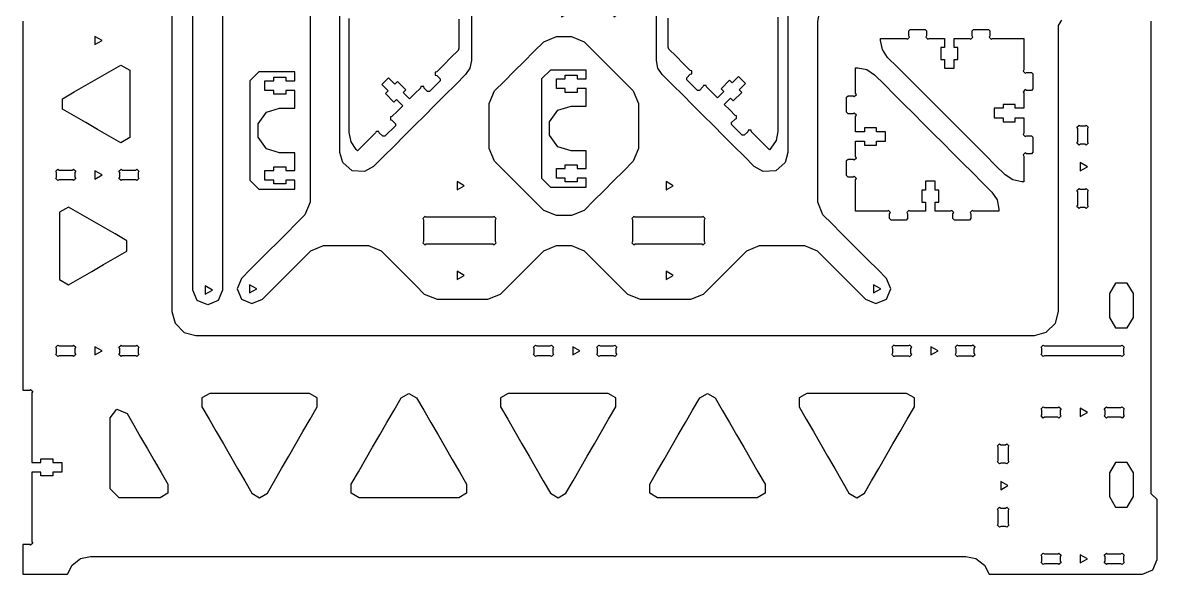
# Model space of a CAD drawing. Extents: x 22 to 872, y 44 to 444.
# Drawn here: x 491.6 to 871.6, y 44.5 to 229.1 of the extents above; entities that cross this region are included whole.
import ezdxf

# ---------------------------------------------------------------- set-up
doc = ezdxf.new("R2010")
doc.units = 0
doc.header["$MEASUREMENT"] = 0
doc.layers.get('0').update_dxf_attribs({"linetype": 'CONTINUOUS'})

# ---------------------------------------------------------------- blocks, each defined once
blk = doc.blocks.new('BLOCK_FRONT_FRAME')
at = {"color": 0}
for points in [[(491.56, 229.63), (491.56, 224.69), (491.56, 219.75), (491.56, 214.81), (491.56, 209.86), (491.56, 204.92), (491.56, 199.98), (491.56, 195.04), (491.56, 190.1), (491.56, 185.16), (491.56, 180.22), (491.56, 175.28), (491.56, 170.34), (491.56, 165.39), (491.56, 160.45), (491.56, 155.51), (491.56, 150.57), (491.56, 145.63), (491.56, 140.69), (491.56, 135.75), (491.56, 130.81), (491.56, 125.87), (491.56, 120.93), (491.56, 115.98), (491.56, 111.04), (491.56, 106.1), (493.8, 106.1), (494.23, 106.35), (494.91, 105.67), (494.66, 105.24), (494.66, 100.56), (494.66, 95.89), (494.66, 91.22), (494.66, 86.55), (494.66, 81.88), (497.66, 81.88), (497.66, 83.15), (501.66, 83.15), (501.66, 81.88), (504.66, 81.88), (504.66, 78.68), (501.66, 78.68), (501.66, 77.4), (497.66, 77.4), (497.66, 78.68), (494.66, 78.68), (494.66, 74.01), (494.66, 69.33), (494.66, 64.66), (494.66, 59.99), (494.66, 55.32), (494.91, 54.88), (494.23, 54.2), (493.8, 54.45), (491.56, 54.45), (491.56, 49.45), (491.56, 44.45), (495.31, 44.45), (499.06, 44.45), (502.81, 44.45), (506.56, 44.45), (508.11, 47.51), (510.96, 49.72), (514.31, 50.45), (519.28, 50.45), (524.25, 50.45), (529.21, 50.45), (534.18, 50.45), (539.15, 50.45), (544.12, 50.45), (549.09, 50.45), (554.06, 50.45), (559.03, 50.45), (564, 50.45), (568.96, 50.45), (573.93, 50.45), (578.9, 50.45), (583.87, 50.45), (588.84, 50.45), (593.81, 50.45), (598.78, 50.45), (603.75, 50.45), (608.71, 50.45), (613.68, 50.45), (618.65, 50.45), (623.62, 50.45), (628.59, 50.45), (633.56, 50.45), (638.53, 50.45), (643.5, 50.45), (648.46, 50.45), (653.43, 50.45), (658.4, 50.45), (663.37, 50.45), (668.34, 50.45), (673.31, 50.45), (678.28, 50.45), (683.25, 50.45), (688.21, 50.45), (693.18, 50.45), (698.15, 50.45), (703.12, 50.45), (708.09, 50.45), (713.06, 50.45), (718.03, 50.45), (723, 50.45), (727.97, 50.45), (732.93, 50.45), (737.9, 50.45), (742.87, 50.45), (747.84, 50.45), (752.81, 50.45), (757.78, 50.45), (762.75, 50.45), (767.72, 50.45), (772.68, 50.45), (777.65, 50.45), (782.62, 50.45), (787.59, 50.45), (792.56, 50.45), (797.53, 50.45), (802.5, 50.45), (807.47, 50.45), (810.82, 49.72), (813.66, 47.51), (815.21, 44.45), (819.88, 44.45), (824.55, 44.45), (829.22, 44.45), (833.88, 44.45), (838.55, 44.45), (843.22, 44.45), (847.89, 44.45), (852.56, 44.45), (857.23, 44.45), (861.89, 44.45), (866.56, 44.45), (870.1, 45.92), (871.56, 49.45), (871.56, 54.45), (871.56, 59.45), (871.56, 64.45), (871.56, 69.45), (869.56, 71.45), (869.56, 76.39), (869.56, 81.34), (869.56, 86.28), (869.56, 91.22), (869.56, 96.17), (869.56, 101.11), (869.56, 106.05), (869.56, 110.99), (869.56, 115.94), (869.56, 120.88), (869.56, 125.82), (869.56, 130.77), (869.56, 135.71), (869.56, 140.65), (869.56, 145.59), (869.56, 150.54), (869.56, 155.48), (869.56, 160.42), (869.56, 165.37), (869.56, 170.31), (869.56, 175.25), (869.56, 180.19), (869.56, 185.14), (869.56, 190.08), (869.56, 195.02), (869.56, 199.97), (869.56, 204.91), (869.56, 209.85), (869.56, 214.79), (869.56, 219.74), (869.56, 224.68), (869.56, 229.62)], [(541.56, 232.01), (541.56, 227.03), (541.56, 222.05), (541.56, 217.07), (541.56, 212.1), (541.56, 207.12), (541.56, 202.14), (541.56, 197.16), (541.56, 192.19), (541.56, 187.21), (541.56, 182.23), (541.56, 177.25), (541.56, 172.27), (541.56, 167.3), (541.56, 162.32), (541.56, 157.34), (541.56, 152.36), (541.56, 147.39), (541.56, 142.41), (541.56, 137.43), (541.56, 132.45), (542.58, 128.54), (545.65, 125.47), (549.56, 124.45), (554.49, 124.45), (559.42, 124.45), (564.35, 124.45), (569.27, 124.45), (574.2, 124.45), (579.13, 124.45), (584.06, 124.45), (588.99, 124.45), (593.91, 124.45), (598.84, 124.45), (603.77, 124.45), (608.7, 124.45), (613.63, 124.45), (618.55, 124.45), (623.48, 124.45), (628.41, 124.45), (633.34, 124.45), (638.27, 124.45), (643.19, 124.45), (648.12, 124.45), (653.05, 124.45), (657.98, 124.45), (662.91, 124.45), (667.83, 124.45), (672.76, 124.45), (677.69, 124.45), (682.62, 124.45), (687.54, 124.45), (692.47, 124.45), (697.4, 124.45), (702.33, 124.45), (707.26, 124.45), (712.18, 124.45), (717.11, 124.45), (722.04, 124.45), (726.97, 124.45), (731.9, 124.45), (736.82, 124.45), (741.75, 124.45), (746.68, 124.45), (751.61, 124.45), (756.54, 124.45), (761.46, 124.45), (766.39, 124.45), (771.32, 124.45), (776.25, 124.45), (781.18, 124.45), (786.1, 124.45), (791.03, 124.45), (795.96, 124.45), (800.89, 124.45), (805.82, 124.45), (810.74, 124.45), (815.67, 124.45), (820.6, 124.45), (825.53, 124.45), (830.46, 124.45), (834.36, 125.48), (837.42, 128.54), (838.44, 132.45), (838.44, 137.24), (838.44, 142.03), (838.44, 146.82), (838.44, 151.61), (838.44, 156.39), (838.44, 161.18), (838.44, 165.97), (838.44, 170.76), (838.44, 175.55), (838.44, 180.34), (838.44, 185.13), (838.44, 189.91), (838.44, 194.7), (838.44, 199.49), (838.44, 204.28), (838.44, 209.07), (838.44, 213.86), (838.44, 218.65), (838.44, 223.43), (838.44, 228.22), (839.6, 230.04)], [(518.16, 223.19), (515.76, 224.58), (515.76, 221.81), (518.16, 223.19)], [(518.16, 178.17), (515.76, 179.56), (515.76, 176.78), (518.16, 178.17)], [(848.16, 180.93), (845.76, 182.31), (845.76, 179.54), (848.16, 180.93)], [(518.16, 119.28), (515.76, 120.66), (515.76, 117.89), (518.16, 119.28)], [(678.16, 119.28), (675.76, 120.66), (675.76, 117.89), (678.16, 119.28)], [(798.16, 119.28), (795.76, 120.66), (795.76, 117.89), (798.16, 119.28)], [(491.56, 106.1), (491.56, 106.11)], [(848.16, 98.67), (845.76, 100.06), (845.76, 97.29), (848.16, 98.67)], [(821.52, 74.15), (819.12, 75.54), (819.12, 72.77), (821.52, 74.15)], [(848.16, 49.63), (845.76, 51.02), (845.76, 48.25), (848.16, 49.63)]]:
    blk.add_lwpolyline(points, dxfattribs=at)
for points in [[(504.88, 200.19), (504.88, 203.7), (508.79, 205.95), (512.69, 208.21), (516.6, 210.46), (520.5, 212.72), (524.41, 214.97), (527.44, 213.22), (527.44, 208.71), (527.44, 204.2), (527.44, 199.69), (527.44, 195.18), (527.44, 190.67), (524.41, 188.92), (520.5, 191.17), (516.6, 193.43), (512.69, 195.68), (508.79, 197.94)], [(848.21, 193.76), (848.21, 189.29), (848.46, 188.86), (847.78, 188.18), (847.35, 188.43), (845.78, 188.43), (845.34, 188.18), (844.66, 188.86), (844.91, 189.29), (844.91, 193.76), (844.66, 194.19), (845.34, 194.88), (845.78, 194.63), (847.35, 194.63), (847.78, 194.88), (848.46, 194.19)], [(502.61, 176.95), (502.86, 177.39), (502.86, 178.95), (502.61, 179.39), (503.29, 180.07), (503.73, 179.82), (508.2, 179.82), (508.63, 180.07), (509.31, 179.39), (509.06, 178.95), (509.06, 177.39), (509.31, 176.95), (508.63, 176.27), (508.2, 176.52), (503.73, 176.52), (503.29, 176.27)], [(529.83, 176.27), (529.4, 176.52), (524.93, 176.52), (524.49, 176.27), (523.81, 176.95), (524.06, 177.39), (524.06, 178.95), (523.81, 179.39), (524.49, 180.07), (524.93, 179.82), (529.4, 179.82), (529.83, 180.07), (530.51, 179.39), (530.26, 178.95), (530.26, 177.39), (530.51, 176.95)], [(848.21, 172.56), (848.21, 168.09), (848.46, 167.66), (847.78, 166.98), (847.35, 167.23), (845.78, 167.23), (845.34, 166.98), (844.66, 167.66), (844.91, 168.09), (844.91, 172.56), (844.66, 172.99), (845.34, 173.68), (845.78, 173.43), (847.35, 173.43), (847.78, 173.68), (848.46, 172.99)], [(526.43, 152.64), (526.43, 156.15), (522.53, 158.41), (518.62, 160.66), (514.72, 162.91), (510.81, 165.17), (506.91, 167.42), (503.87, 165.67), (503.87, 161.16), (503.87, 156.65), (503.87, 152.14), (503.87, 147.63), (503.87, 143.12), (506.91, 141.37), (510.81, 143.62), (514.72, 145.88), (518.62, 148.13), (522.53, 150.39)], [(855.56, 138.45), (855.56, 134.45), (855.56, 130.45), (857.61, 126.96), (861.52, 126.96), (863.56, 130.45), (863.56, 134.45), (863.56, 138.45), (861.52, 141.94), (857.61, 141.94)], [(508.63, 117.38), (508.2, 117.63), (503.73, 117.63), (503.29, 117.38), (502.61, 118.06), (502.86, 118.49), (502.86, 120.06), (502.61, 120.49), (503.29, 121.18), (503.73, 120.93), (508.2, 120.93), (508.63, 121.18), (509.31, 120.49), (509.06, 120.06), (509.06, 118.49), (509.31, 118.06)], [(524.06, 120.06), (523.81, 120.49), (524.49, 121.18), (524.93, 120.93), (529.4, 120.93), (529.83, 121.18), (530.51, 120.49), (530.26, 120.06), (530.26, 118.49), (530.51, 118.06), (529.83, 117.38), (529.4, 117.63), (524.93, 117.63), (524.49, 117.38), (523.81, 118.06), (524.06, 118.49)], [(668.63, 121.18), (669.31, 120.49), (669.06, 120.06), (669.06, 118.49), (669.31, 118.06), (668.63, 117.38), (668.2, 117.63), (663.73, 117.63), (663.29, 117.38), (662.61, 118.06), (662.86, 118.49), (662.86, 120.06), (662.61, 120.49), (663.29, 121.18), (663.73, 120.93), (668.2, 120.93)], [(684.49, 121.18), (684.93, 120.93), (689.4, 120.93), (689.83, 121.18), (690.51, 120.49), (690.26, 120.06), (690.26, 118.49), (690.51, 118.06), (689.83, 117.38), (689.4, 117.63), (684.93, 117.63), (684.49, 117.38), (683.81, 118.06), (684.06, 118.49), (684.06, 120.06), (683.81, 120.49)], [(782.86, 120.06), (782.86, 118.49), (782.61, 118.06), (783.29, 117.38), (783.73, 117.63), (788.2, 117.63), (788.63, 117.38), (789.31, 118.06), (789.06, 118.49), (789.06, 120.06), (789.31, 120.49), (788.63, 121.18), (788.2, 120.93), (783.73, 120.93), (783.29, 121.18), (782.61, 120.49)], [(804.06, 120.06), (804.06, 118.49), (803.81, 118.06), (804.49, 117.38), (804.93, 117.63), (809.4, 117.63), (809.83, 117.38), (810.51, 118.06), (810.26, 118.49), (810.26, 120.06), (810.51, 120.49), (809.83, 121.18), (809.4, 120.93), (804.93, 120.93), (804.49, 121.18), (803.81, 120.49)], [(860.51, 120.49), (860.26, 120.06), (860.26, 118.49), (860.51, 118.06), (859.83, 117.38), (859.4, 117.63), (855.12, 117.63), (850.84, 117.63), (846.56, 117.63), (842.28, 117.63), (838.01, 117.63), (833.73, 117.63), (833.29, 117.38), (832.61, 118.06), (832.86, 118.49), (832.86, 120.06), (832.61, 120.49), (833.29, 121.18), (833.73, 120.93), (838.01, 120.93), (842.28, 120.93), (846.56, 120.93), (850.84, 120.93), (855.12, 120.93), (859.4, 120.93), (859.83, 121.18)], [(568.3, 71.6), (570.9, 70.1), (573.5, 71.6), (575.88, 75.73), (578.27, 79.86), (580.66, 83.99), (583.04, 88.13), (585.43, 92.26), (587.81, 96.39), (590.2, 100.52), (590.2, 103.52), (587.6, 105.02), (582.83, 105.02), (578.06, 105.02), (573.29, 105.02), (568.51, 105.02), (563.74, 105.02), (558.97, 105.02), (554.2, 105.02), (551.6, 103.52), (551.6, 100.52), (553.99, 96.39), (556.37, 92.26), (558.76, 88.13), (561.14, 83.99), (563.53, 79.86), (565.92, 75.73)], [(640.2, 74.6), (640.2, 71.6), (637.6, 70.1), (632.83, 70.1), (628.06, 70.1), (623.29, 70.1), (618.51, 70.1), (613.74, 70.1), (608.97, 70.1), (604.2, 70.1), (601.6, 71.6), (601.6, 74.6), (603.99, 78.73), (606.37, 82.86), (608.76, 86.99), (611.14, 91.13), (613.53, 95.26), (615.92, 99.39), (618.3, 103.52), (620.9, 105.02), (623.5, 103.52), (625.88, 99.39), (628.27, 95.26), (630.66, 91.13), (633.04, 86.99), (635.43, 82.86), (637.81, 78.73)], [(654.2, 105.02), (651.6, 103.52), (651.6, 100.52), (653.99, 96.39), (656.37, 92.26), (658.76, 88.13), (661.14, 83.99), (663.53, 79.86), (665.92, 75.73), (668.3, 71.6), (670.9, 70.1), (673.5, 71.6), (675.88, 75.73), (678.27, 79.86), (680.66, 83.99), (683.04, 88.13), (685.43, 92.26), (687.81, 96.39), (690.2, 100.52), (690.2, 103.52), (687.6, 105.02), (682.83, 105.02), (678.06, 105.02), (673.29, 105.02), (668.51, 105.02), (663.74, 105.02), (658.97, 105.02)], [(740.2, 74.6), (740.2, 71.6), (737.6, 70.1), (732.83, 70.1), (728.06, 70.1), (723.29, 70.1), (718.51, 70.1), (713.74, 70.1), (708.97, 70.1), (704.2, 70.1), (701.6, 71.6), (701.6, 74.6), (703.99, 78.73), (706.37, 82.86), (708.76, 86.99), (711.14, 91.13), (713.53, 95.26), (715.92, 99.39), (718.3, 103.52), (720.9, 105.02), (723.5, 103.52), (725.88, 99.39), (728.27, 95.26), (730.66, 91.13), (733.04, 86.99), (735.43, 82.86), (737.81, 78.73)], [(754.2, 105.02), (751.6, 103.52), (751.6, 100.52), (753.99, 96.39), (756.37, 92.26), (758.76, 88.13), (761.14, 83.99), (763.53, 79.86), (765.92, 75.73), (768.3, 71.6), (770.9, 70.1), (773.5, 71.6), (775.88, 75.73), (778.27, 79.86), (780.66, 83.99), (783.04, 88.13), (785.43, 92.26), (787.81, 96.39), (790.2, 100.52), (790.2, 103.52), (787.6, 105.02), (782.83, 105.02), (778.06, 105.02), (773.29, 105.02), (768.51, 105.02), (763.74, 105.02), (758.97, 105.02)], [(523.9, 70.1), (520.9, 73.1), (520.9, 77.84), (520.9, 82.59), (520.9, 87.34), (520.9, 92.08), (520.9, 96.83), (523.12, 99.73), (526.5, 98.33), (528.78, 94.37), (531.07, 90.42), (533.35, 86.46), (535.63, 82.51), (537.92, 78.55), (540.2, 74.6), (540.2, 71.6), (537.6, 70.1), (533.03, 70.1), (528.47, 70.1)], [(832.86, 99.46), (832.61, 99.89), (833.29, 100.57), (833.73, 100.32), (838.2, 100.32), (838.63, 100.57), (839.31, 99.89), (839.06, 99.46), (839.06, 97.89), (839.31, 97.46), (838.63, 96.77), (838.2, 97.02), (833.73, 97.02), (833.29, 96.77), (832.61, 97.46), (832.86, 97.89)], [(859.4, 97.02), (854.93, 97.02), (854.49, 96.77), (853.81, 97.46), (854.06, 97.89), (854.06, 99.46), (853.81, 99.89), (854.49, 100.57), (854.93, 100.32), (859.4, 100.32), (859.83, 100.57), (860.51, 99.89), (860.26, 99.46), (860.26, 97.89), (860.51, 97.46), (859.83, 96.77)], [(821.57, 86.99), (821.57, 82.52), (821.82, 82.08), (821.13, 81.4), (820.7, 81.65), (819.13, 81.65), (818.7, 81.4), (818.02, 82.08), (818.27, 82.52), (818.27, 86.99), (818.02, 87.42), (818.7, 88.1), (819.13, 87.85), (820.7, 87.85), (821.13, 88.1), (821.82, 87.42)], [(855.56, 78.45), (855.56, 74.45), (855.56, 70.45), (857.61, 66.96), (861.52, 66.96), (863.56, 70.45), (863.56, 74.45), (863.56, 78.45), (861.52, 81.94), (857.61, 81.94)], [(821.13, 60.2), (820.7, 60.45), (819.13, 60.45), (818.7, 60.2), (818.02, 60.88), (818.27, 61.32), (818.27, 65.79), (818.02, 66.22), (818.7, 66.9), (819.13, 66.65), (820.7, 66.65), (821.13, 66.9), (821.82, 66.22), (821.57, 65.79), (821.57, 61.32), (821.82, 60.88)], [(838.2, 51.28), (838.63, 51.53), (839.31, 50.85), (839.06, 50.42), (839.06, 48.85), (839.31, 48.42), (838.63, 47.73), (838.2, 47.98), (833.73, 47.98), (833.29, 47.73), (832.61, 48.42), (832.86, 48.85), (832.86, 50.42), (832.61, 50.85), (833.29, 51.53), (833.73, 51.28)], [(859.4, 51.28), (859.83, 51.53), (860.51, 50.85), (860.26, 50.42), (860.26, 48.85), (860.51, 48.42), (859.83, 47.73), (859.4, 47.98), (854.93, 47.98), (854.49, 47.73), (853.81, 48.42), (854.06, 48.85), (854.06, 50.42), (853.81, 50.85), (854.49, 51.53), (854.93, 51.28)]]:
    blk.add_lwpolyline(points, close=True, dxfattribs=at)
blk = doc.blocks.new('BLOCK_PRINT_BED')
at = {"color": 0}
for points in [[(694.07, 138.3), (698.32, 136.55), (702.57, 136.55), (706.83, 136.55), (711.09, 136.55), (715.35, 136.55), (719.59, 138.3), (722.49, 141.2), (725.38, 144.1), (728.28, 146.99), (731.18, 149.89), (734.07, 152.79), (738.32, 154.55), (742.07, 154.55), (745.83, 154.55), (749.59, 154.55), (753.35, 154.55), (757.59, 152.79), (760.84, 149.54), (764.09, 146.29), (767.33, 143.04), (770.58, 139.79), (773.83, 136.55), (777.33, 135.1), (780.83, 136.55), (782.28, 140.05), (780.83, 143.55), (777.8, 146.58), (774.76, 149.61), (771.73, 152.65), (768.69, 155.68), (765.66, 158.72), (762.62, 161.75), (759.59, 164.79), (757.83, 169.03), (757.83, 173.69), (757.83, 178.35), (757.83, 183.01), (757.83, 187.67), (757.83, 192.33), (757.83, 196.98), (757.83, 201.64), (757.83, 206.3), (757.83, 210.96), (757.83, 215.62), (757.83, 220.28), (757.83, 224.94), (757.83, 229.6), (758.53, 233.28), (760.76, 236.67), (764.15, 238.89), (767.83, 239.6), (772.71, 239.6), (777.58, 239.6), (782.46, 239.6), (787.33, 239.6), (790.83, 241.05), (792.28, 244.55), (790.83, 248.05), (787.33, 249.5), (782.46, 249.5), (777.58, 249.5), (772.71, 249.5), (767.83, 249.5), (764.15, 250.2), (760.76, 252.42), (758.53, 255.81), (757.83, 259.5), (757.83, 264.15), (757.83, 268.81), (757.83, 273.47), (757.83, 278.13), (757.83, 282.79), (757.83, 287.45), (757.83, 292.11), (757.83, 296.77), (757.83, 301.42), (757.83, 306.08), (757.83, 310.74), (757.83, 315.4), (757.83, 320.06), (759.59, 324.3), (762.62, 327.34), (765.66, 330.37), (768.69, 333.41), (771.73, 336.44), (774.76, 339.48), (777.8, 342.51), (780.83, 345.55), (782.28, 349.05), (780.83, 352.55), (777.33, 354), (773.83, 352.55), (770.58, 349.3), (767.33, 346.05), (764.09, 342.8), (760.84, 339.55), (757.59, 336.3), (753.35, 334.55), (749.59, 334.55), (745.83, 334.55), (742.07, 334.55), (738.32, 334.55), (734.07, 336.3), (731.18, 339.2), (728.28, 342.1), (725.38, 344.99), (722.49, 347.89), (719.59, 350.79), (715.35, 352.55), (711.09, 352.55), (706.83, 352.55), (702.57, 352.55), (698.32, 352.55), (694.07, 350.79), (691.18, 347.89), (688.28, 344.99), (685.38, 342.1), (682.49, 339.2), (679.59, 336.3), (675.35, 334.55), (672.83, 334.55), (670.32, 334.55), (666.07, 336.3), (663.18, 339.2), (660.28, 342.1), (657.38, 344.99), (654.49, 347.89), (651.59, 350.79), (647.35, 352.55), (643.09, 352.55), (638.83, 352.55), (634.57, 352.55), (630.32, 352.55), (626.07, 350.79), (623.18, 347.89), (620.28, 344.99), (617.38, 342.1), (614.49, 339.2), (611.59, 336.3), (607.35, 334.55), (603.59, 334.55), (599.83, 334.55), (596.07, 334.55), (592.32, 334.55), (588.07, 336.3), (584.83, 339.55), (581.58, 342.8), (578.33, 346.05), (575.08, 349.3), (571.83, 352.55), (568.33, 354), (564.83, 352.55), (563.38, 349.05), (564.83, 345.55), (567.87, 342.51), (570.9, 339.48), (573.94, 336.44), (576.97, 333.41), (580, 330.37), (583.04, 327.34), (586.07, 324.3), (587.83, 320.06), (587.83, 315.19), (587.83, 310.32), (587.83, 305.44), (587.83, 300.57), (587.83, 295.7), (587.83, 290.83), (587.83, 285.96), (587.83, 281.08), (587.83, 276.21), (587.83, 271.34), (587.83, 266.47), (587.83, 261.6), (587.83, 256.73), (587.83, 251.85), (587.83, 246.98), (587.83, 242.11), (587.83, 237.24), (587.83, 232.37), (587.83, 227.49), (587.83, 222.62), (587.83, 217.75), (587.83, 212.88), (587.83, 208.01), (587.83, 203.13), (587.83, 198.26), (587.83, 193.39), (587.83, 188.52), (587.83, 183.65), (587.83, 178.77), (587.83, 173.9), (587.83, 169.03), (586.07, 164.79), (583.04, 161.75), (580, 158.72), (576.97, 155.68), (573.94, 152.65), (570.9, 149.61), (567.87, 146.58), (564.83, 143.55), (563.38, 140.05), (564.83, 136.55), (568.33, 135.1), (571.83, 136.55), (575.08, 139.79), (578.33, 143.04), (581.58, 146.29), (584.83, 149.54), (588.07, 152.79), (592.32, 154.55), (596.07, 154.55), (599.83, 154.55), (603.59, 154.55), (607.35, 154.55), (611.59, 152.79), (614.49, 149.89), (617.38, 146.99), (620.28, 144.1), (623.18, 141.2), (626.07, 138.3), (630.32, 136.55), (634.57, 136.55), (638.83, 136.55), (643.09, 136.55), (647.35, 136.55), (651.59, 138.3), (654.49, 141.2), (657.38, 144.1), (660.28, 146.99), (663.18, 149.89), (666.07, 152.79), (670.32, 154.55), (672.83, 154.55), (675.35, 154.55), (679.59, 152.79), (682.49, 149.89), (685.38, 146.99), (688.28, 144.1), (691.18, 141.2)], [(625.78, 325.91), (625.78, 329.55), (625.78, 333.18), (625.53, 333.61), (626.21, 334.3), (626.65, 334.05), (631.12, 334.05), (635.59, 334.05), (640.07, 334.05), (644.54, 334.05), (649.02, 334.05), (649.45, 334.3), (650.13, 333.61), (649.88, 333.18), (649.88, 329.55), (649.88, 325.91), (650.13, 325.48), (649.45, 324.8), (649.02, 325.05), (644.54, 325.05), (640.07, 325.05), (635.59, 325.05), (631.12, 325.05), (626.65, 325.05), (626.21, 324.8), (625.53, 325.48)], [(695.53, 333.61), (696.21, 334.3), (696.65, 334.05), (701.12, 334.05), (705.59, 334.05), (710.07, 334.05), (714.54, 334.05), (719.02, 334.05), (719.45, 334.3), (720.13, 333.61), (719.88, 333.18), (719.88, 329.55), (719.88, 325.91), (720.13, 325.48), (719.45, 324.8), (719.02, 325.05), (714.54, 325.05), (710.07, 325.05), (705.59, 325.05), (701.12, 325.05), (696.65, 325.05), (696.21, 324.8), (695.53, 325.48), (695.78, 325.91), (695.78, 329.55), (695.78, 333.18)], [(679.59, 266.3), (682.89, 269.6), (686.18, 272.9), (689.48, 276.19), (692.78, 279.49), (696.07, 282.79), (697.83, 287.03), (697.83, 290.79), (697.83, 294.55), (697.83, 298.3), (697.83, 302.06), (696.07, 306.3), (692.78, 309.6), (689.48, 312.9), (686.18, 316.19), (682.89, 319.49), (679.59, 322.79), (675.35, 324.55), (672.83, 324.55), (670.32, 324.55), (666.07, 322.79), (662.78, 319.49), (659.48, 316.19), (656.18, 312.9), (652.89, 309.6), (649.59, 306.3), (647.83, 302.06), (647.83, 298.3), (647.83, 294.55), (647.83, 290.79), (647.83, 287.03), (649.59, 282.79), (652.89, 279.49), (656.18, 276.19), (659.48, 272.9), (662.78, 269.6), (666.07, 266.3), (670.32, 264.55), (672.83, 264.55), (675.35, 264.55)], [(597.83, 185.68), (597.83, 190.58), (597.83, 195.49), (597.83, 200.4), (597.83, 205.3), (597.83, 210.21), (597.83, 215.11), (597.83, 220.02), (597.83, 224.92), (597.83, 229.83), (597.83, 234.73), (597.83, 239.64), (597.83, 244.55), (597.83, 249.45), (597.83, 254.36), (597.83, 259.26), (597.83, 264.17), (597.83, 269.07), (597.83, 273.98), (597.83, 278.88), (597.83, 283.79), (597.83, 288.7), (597.83, 293.6), (597.83, 298.51), (597.83, 303.41), (598.75, 306.77), (601.91, 309.51), (606.08, 309.8), (609.1, 308.08), (612.52, 304.66), (615.94, 301.23), (619.37, 297.81), (622.79, 294.39), (626.21, 290.97), (629.63, 287.55), (633.05, 284.12), (636.48, 280.7), (639.9, 277.28), (641.33, 275.14), (641.83, 272.61), (641.83, 267.93), (641.83, 263.26), (641.83, 258.58), (641.83, 253.9), (641.83, 249.22), (641.83, 244.55), (641.83, 239.87), (641.83, 235.19), (641.83, 230.51), (641.83, 225.83), (641.83, 221.16), (641.83, 216.48), (641.33, 213.95), (639.9, 211.81), (636.48, 208.39), (633.05, 204.97), (629.63, 201.55), (626.21, 198.12), (622.79, 194.7), (619.37, 191.28), (615.94, 187.86), (612.52, 184.43), (609.1, 181.01), (606.08, 179.29), (601.91, 179.58), (598.75, 182.32)], [(747.83, 303.41), (747.83, 298.51), (747.83, 293.6), (747.83, 288.7), (747.83, 283.79), (747.83, 278.88), (747.83, 273.98), (747.83, 269.07), (747.83, 264.17), (747.83, 259.26), (747.83, 254.36), (747.83, 249.45), (747.83, 244.55), (747.83, 239.64), (747.83, 234.73), (747.83, 229.83), (747.83, 224.92), (747.83, 220.02), (747.83, 215.11), (747.83, 210.21), (747.83, 205.3), (747.83, 200.4), (747.83, 195.49), (747.83, 190.58), (747.83, 185.68), (746.92, 182.32), (743.76, 179.58), (739.58, 179.29), (736.56, 181.01), (733.14, 184.43), (729.72, 187.86), (726.3, 191.28), (722.88, 194.7), (719.45, 198.12), (716.03, 201.55), (712.61, 204.97), (709.19, 208.39), (705.76, 211.81), (704.33, 213.95), (703.83, 216.48), (703.83, 221.16), (703.83, 225.83), (703.83, 230.51), (703.83, 235.19), (703.83, 239.87), (703.83, 244.55), (703.83, 249.22), (703.83, 253.9), (703.83, 258.58), (703.83, 263.26), (703.83, 267.93), (703.83, 272.61), (704.33, 275.14), (705.76, 277.28), (709.19, 280.7), (712.61, 284.12), (716.03, 287.55), (719.45, 290.97), (722.88, 294.39), (726.3, 297.81), (729.72, 301.23), (733.14, 304.66), (736.56, 308.08), (739.58, 309.8), (743.76, 309.51), (746.92, 306.77)], [(670.32, 224.55), (672.83, 224.55), (675.35, 224.55), (679.59, 222.79), (682.89, 219.49), (686.18, 216.19), (689.48, 212.9), (692.78, 209.6), (696.07, 206.3), (697.83, 202.06), (697.83, 198.3), (697.83, 194.55), (697.83, 190.79), (697.83, 187.03), (696.07, 182.79), (692.78, 179.49), (689.48, 176.19), (686.18, 172.9), (682.89, 169.6), (679.59, 166.3), (675.35, 164.55), (672.83, 164.55), (670.32, 164.55), (666.07, 166.3), (662.78, 169.6), (659.48, 172.9), (656.18, 176.19), (652.89, 179.49), (649.59, 182.79), (647.83, 187.03), (647.83, 190.79), (647.83, 194.55), (647.83, 198.3), (647.83, 202.06), (649.59, 206.3), (652.89, 209.6), (656.18, 212.9), (659.48, 216.19), (662.78, 219.49), (666.07, 222.79)], [(649.88, 155.91), (649.88, 159.55), (649.88, 163.18), (650.13, 163.61), (649.45, 164.3), (649.02, 164.05), (644.54, 164.05), (640.07, 164.05), (635.59, 164.05), (631.12, 164.05), (626.65, 164.05), (626.21, 164.3), (625.53, 163.61), (625.78, 163.18), (625.78, 159.55), (625.78, 155.91), (625.53, 155.48), (626.21, 154.8), (626.65, 155.05), (631.12, 155.05), (635.59, 155.05), (640.07, 155.05), (644.54, 155.05), (649.02, 155.05), (649.45, 154.8), (650.13, 155.48)], [(719.88, 155.91), (719.88, 159.55), (719.88, 163.18), (720.13, 163.61), (719.45, 164.3), (719.02, 164.05), (714.54, 164.05), (710.07, 164.05), (705.59, 164.05), (701.12, 164.05), (696.65, 164.05), (696.21, 164.3), (695.53, 163.61), (695.78, 163.18), (695.78, 159.55), (695.78, 155.91), (695.53, 155.48), (696.21, 154.8), (696.65, 155.05), (701.12, 155.05), (705.59, 155.05), (710.07, 155.05), (714.54, 155.05), (719.02, 155.05), (719.45, 154.8), (720.13, 155.48)]]:
    blk.add_lwpolyline(points, close=True, dxfattribs=at)
for points in [[(569.93, 349.05), (567.53, 350.43), (567.53, 347.66), (569.93, 349.05)], [(778.93, 349.05), (776.53, 350.43), (776.53, 347.66), (778.93, 349.05)], [(639.43, 344.55), (637.03, 345.93), (637.03, 343.16), (639.43, 344.55)], [(709.43, 344.55), (707.03, 345.93), (707.03, 343.16), (709.43, 344.55)], [(639.43, 314.55), (637.03, 315.93), (637.03, 313.16), (639.43, 314.55)], [(709.43, 314.55), (707.03, 315.93), (707.03, 313.16), (709.43, 314.55)], [(674.43, 256.55), (672.03, 257.93), (672.03, 255.16), (674.43, 256.55)], [(691.93, 256.55), (689.53, 257.93), (689.53, 255.16), (691.93, 256.55)], [(656.93, 244.55), (654.53, 245.93), (654.53, 243.16), (656.93, 244.55)], [(788.93, 244.55), (786.53, 245.93), (786.53, 243.16), (788.93, 244.55)], [(674.43, 232.55), (672.03, 233.93), (672.03, 231.16), (674.43, 232.55)], [(691.93, 232.55), (689.53, 233.93), (689.53, 231.16), (691.93, 232.55)], [(639.43, 174.55), (637.03, 175.93), (637.03, 173.16), (639.43, 174.55)], [(709.43, 174.55), (707.03, 175.93), (707.03, 173.16), (709.43, 174.55)], [(639.43, 144.55), (637.03, 145.93), (637.03, 143.16), (639.43, 144.55)], [(709.43, 144.55), (707.03, 145.93), (707.03, 143.16), (709.43, 144.55)], [(569.93, 140.05), (567.53, 141.43), (567.53, 138.66), (569.93, 140.05)], [(778.93, 140.05), (776.53, 141.43), (776.53, 138.66), (778.93, 140.05)]]:
    blk.add_lwpolyline(points, dxfattribs=at)
blk = doc.blocks.new('BLOCK_PRINT_BED_ADAPTER')
at = {"color": 0}
blk.add_lwpolyline([(548.58, 348.64), (550.03, 352.14), (553.53, 353.58), (557.03, 352.14), (558.48, 348.64), (558.48, 343.86), (558.48, 339.08), (558.48, 334.3), (558.48, 329.53), (558.48, 324.75), (558.48, 319.97), (558.48, 315.19), (558.48, 310.41), (558.48, 305.64), (558.48, 300.86), (558.48, 296.08), (558.48, 291.3), (558.48, 286.53), (558.48, 281.75), (558.48, 276.97), (558.48, 272.19), (558.48, 267.42), (558.48, 262.64), (558.48, 257.86), (558.48, 253.08), (559.65, 250.26), (562.48, 249.08), (563.53, 249.08), (567.03, 247.64), (568.48, 244.14), (567.03, 240.64), (563.53, 239.19), (562.48, 239.19), (559.65, 238.01), (558.48, 235.19), (558.48, 230.41), (558.48, 225.63), (558.48, 220.85), (558.48, 216.08), (558.48, 211.3), (558.48, 206.52), (558.48, 201.74), (558.48, 196.97), (558.48, 192.19), (558.48, 187.41), (558.48, 182.63), (558.48, 177.86), (558.48, 173.08), (558.48, 168.3), (558.48, 163.52), (558.48, 158.75), (558.48, 153.97), (558.48, 149.19), (558.48, 144.41), (558.48, 139.64), (557.03, 136.14), (553.53, 134.69), (550.03, 136.14), (548.58, 139.64), (548.58, 144.61), (548.58, 149.59), (548.58, 154.56), (548.58, 159.54), (548.58, 164.52), (548.58, 169.49), (548.58, 174.47), (548.58, 179.44), (548.58, 184.42), (548.58, 189.4), (548.58, 194.37), (548.58, 199.35), (548.58, 204.33), (548.58, 209.3), (548.58, 214.28), (548.58, 219.25), (548.58, 224.23), (548.58, 229.21), (548.58, 234.18), (548.58, 239.16), (548.58, 244.14), (548.58, 249.11), (548.58, 254.09), (548.58, 259.06), (548.58, 264.04), (548.58, 269.02), (548.58, 273.99), (548.58, 278.97), (548.58, 283.94), (548.58, 288.92), (548.58, 293.9), (548.58, 298.87), (548.58, 303.85), (548.58, 308.83), (548.58, 313.8), (548.58, 318.78), (548.58, 323.75), (548.58, 328.73), (548.58, 333.71), (548.58, 338.68), (548.58, 343.66)], close=True, dxfattribs=at)
for points in [[(555.13, 348.64), (552.73, 350.02), (552.73, 347.25), (555.13, 348.64)], [(565.13, 244.14), (562.73, 245.52), (562.73, 242.75), (565.13, 244.14)], [(555.13, 139.64), (552.73, 141.02), (552.73, 138.25), (555.13, 139.64)]]:
    blk.add_lwpolyline(points, dxfattribs=at)

msp = doc.modelspace()

# ---------------------------------------------------------------- linework, layer by layer
at = {"color": 0}
for points in [[(637.66, 230.32), (637.66, 225.45), (637.67, 220.59), (637.37, 219.86), (634.99, 217.48), (632.61, 215.09), (630.23, 212.71), (629.74, 212.58), (629.74, 211.62), (630.23, 211.49), (631.38, 210.33), (631.38, 209.63), (627.85, 206.09), (627.14, 206.09), (625.98, 207.25), (625.86, 207.73), (624.89, 207.73), (624.76, 207.25), (622.94, 205.43), (621.13, 203.61), (619.01, 205.74), (619.91, 206.64), (617.08, 209.47), (616.18, 208.56), (614.06, 210.69), (611.8, 208.42), (613.92, 206.3), (613.02, 205.4), (615.84, 202.57), (616.75, 203.47), (618.87, 201.35), (617.05, 199.54), (615.24, 197.72), (614.75, 197.59), (614.75, 196.63), (615.24, 196.5), (616.39, 195.34), (616.39, 194.63), (612.86, 191.1), (612.15, 191.1), (610.99, 192.25), (610.86, 192.74), (609.9, 192.74), (609.77, 192.25), (606.75, 189.24), (603.73, 186.22), (603.25, 186.71), (601.52, 189.3), (600.91, 192.36), (600.9, 197.14), (600.9, 201.91), (600.9, 206.69), (600.9, 211.46), (600.9, 216.24), (600.9, 221.02), (600.9, 225.79), (600.89, 230.57)], [(744.47, 230.96), (744.47, 226.19), (744.47, 221.41), (744.47, 216.64), (744.48, 211.86), (744.48, 207.09), (744.48, 202.31), (744.48, 197.54), (744.48, 192.76), (743.87, 189.7), (742.14, 187.1), (741.65, 186.62), (738.64, 189.64), (735.62, 192.65), (735.49, 193.14), (734.52, 193.14), (734.4, 192.65), (733.24, 191.5), (732.53, 191.5), (729, 195.03), (729, 195.74), (730.15, 196.9), (730.64, 197.03), (730.64, 197.99), (730.15, 198.12), (728.34, 199.94), (726.52, 201.75), (728.64, 203.87), (729.55, 202.97), (732.37, 205.8), (731.47, 206.7), (733.59, 208.82), (731.33, 211.08), (729.21, 208.96), (728.31, 209.86), (725.48, 207.04), (726.38, 206.13), (724.26, 204.01), (722.44, 205.83), (720.63, 207.64), (720.5, 208.13), (719.53, 208.13), (719.4, 207.64), (718.25, 206.49), (717.54, 206.49), (714.01, 210.02), (714.01, 210.73), (715.16, 211.89), (715.64, 212.02), (715.64, 212.98), (715.16, 213.11), (712.77, 215.5), (710.38, 217.89), (708, 220.28), (707.7, 220.96), (707.7, 225.82), (707.7, 230.69)]]:
    msp.add_lwpolyline(points, dxfattribs=at)
for points in [[(778.91, 223.88), (783.18, 223.88), (787.44, 223.88), (787.88, 223.63), (788.56, 224.31), (788.31, 224.75), (788.31, 226.38), (788.81, 226.88), (793.81, 226.88), (794.31, 226.38), (794.31, 224.75), (794.06, 224.31), (794.74, 223.63), (795.18, 223.88), (797.74, 223.88), (800.31, 223.88), (800.31, 220.88), (799.03, 220.88), (799.03, 216.88), (800.31, 216.88), (800.31, 213.88), (803.51, 213.88), (803.51, 216.88), (804.78, 216.88), (804.78, 220.88), (803.51, 220.88), (803.51, 223.88), (806.08, 223.88), (808.64, 223.88), (809.08, 223.63), (809.76, 224.31), (809.51, 224.75), (809.51, 226.38), (810.01, 226.88), (815.01, 226.88), (815.51, 226.38), (815.51, 224.75), (815.26, 224.31), (815.94, 223.63), (816.38, 223.88), (819.89, 223.88), (823.4, 223.88), (826.91, 223.88), (826.91, 220.37), (826.91, 216.86), (826.91, 213.35), (826.66, 212.91), (827.34, 212.23), (827.78, 212.48), (829.41, 212.48), (829.91, 211.98), (829.91, 206.98), (829.41, 206.48), (827.78, 206.48), (827.34, 206.73), (826.66, 206.05), (826.91, 205.62), (826.91, 203.05), (826.91, 200.48), (823.91, 200.48), (823.91, 201.76), (819.91, 201.76), (819.91, 200.48), (816.91, 200.48), (816.91, 197.28), (819.91, 197.28), (819.91, 196.01), (823.91, 196.01), (823.91, 197.28), (826.91, 197.28), (826.91, 194.71), (826.91, 192.15), (826.66, 191.71), (827.34, 191.03), (827.78, 191.28), (829.41, 191.28), (829.91, 190.78), (829.91, 185.78), (829.41, 185.28), (827.78, 185.28), (827.34, 185.53), (826.66, 184.85), (826.91, 184.42), (826.91, 180.15), (826.91, 175.88), (826.22, 175.88), (823.16, 176.49), (820.57, 178.22), (817.29, 181.5), (814.01, 184.78), (810.74, 188.05), (807.46, 191.33), (804.19, 194.61), (800.91, 197.88), (797.63, 201.16), (794.36, 204.43), (791.08, 207.71), (787.81, 210.99), (784.53, 214.26), (781.25, 217.54), (779.52, 220.13), (778.91, 223.19)], [(670.3, 177.11), (670.3, 180.31), (673.3, 180.31), (673.3, 181.58), (677.3, 181.58), (677.3, 180.31), (680.3, 180.31), (680.3, 183.26), (680.3, 186.21), (677.75, 186.21), (675.2, 186.21), (670.84, 187.61), (668.03, 191.51), (668.03, 195.91), (670.84, 199.81), (675.2, 201.21), (677.75, 201.21), (680.3, 201.21), (680.3, 204.16), (680.3, 207.11), (677.3, 207.11), (677.3, 205.83), (673.3, 205.83), (673.3, 207.11), (670.3, 207.11), (670.3, 210.31), (673.3, 210.31), (673.3, 211.58), (677.3, 211.58), (677.3, 210.31), (680.3, 210.31), (680.3, 213.31), (676.3, 213.31), (672.29, 213.31), (668.29, 213.31), (665.29, 210.31), (665.29, 205.57), (665.29, 200.82), (665.29, 196.08), (665.29, 191.34), (665.29, 186.59), (665.29, 181.85), (665.29, 177.11), (668.29, 174.11), (672.29, 174.11), (676.3, 174.11), (680.3, 174.11), (680.3, 177.11), (677.3, 177.11), (677.3, 175.83), (673.3, 175.83), (673.3, 177.11)], [(818.52, 166.06), (814.26, 166.06), (809.99, 166.06), (809.56, 166.31), (808.87, 165.63), (809.12, 165.19), (809.12, 163.56), (808.62, 163.06), (803.62, 163.06), (803.12, 163.56), (803.12, 165.19), (803.37, 165.63), (802.69, 166.31), (802.26, 166.06), (799.69, 166.06), (797.12, 166.06), (797.12, 169.06), (798.4, 169.06), (798.4, 173.06), (797.12, 173.06), (797.12, 176.06), (793.92, 176.06), (793.92, 173.06), (792.65, 173.06), (792.65, 169.06), (793.92, 169.06), (793.92, 166.06), (791.36, 166.06), (788.79, 166.06), (788.36, 166.31), (787.67, 165.63), (787.92, 165.19), (787.92, 163.56), (787.42, 163.06), (782.42, 163.06), (781.92, 163.56), (781.92, 165.19), (782.17, 165.63), (781.49, 166.31), (781.06, 166.06), (777.55, 166.06), (774.03, 166.06), (770.52, 166.06), (770.52, 169.57), (770.52, 173.08), (770.52, 176.59), (770.77, 177.03), (770.09, 177.71), (769.66, 177.46), (768.02, 177.46), (767.52, 177.96), (767.52, 182.96), (768.02, 183.46), (769.66, 183.46), (770.09, 183.21), (770.77, 183.89), (770.52, 184.33), (770.52, 186.89), (770.52, 189.46), (773.52, 189.46), (773.52, 188.19), (777.52, 188.19), (777.52, 189.46), (780.52, 189.46), (780.52, 192.66), (777.52, 192.66), (777.52, 193.94), (773.52, 193.94), (773.52, 192.66), (770.52, 192.66), (770.52, 195.23), (770.52, 197.79), (770.77, 198.23), (770.09, 198.91), (769.66, 198.66), (768.02, 198.66), (767.52, 199.16), (767.52, 204.16), (768.02, 204.66), (769.66, 204.66), (770.09, 204.41), (770.77, 205.09), (770.52, 205.53), (770.52, 209.79), (770.52, 214.06), (771.21, 214.06), (774.27, 213.45), (776.87, 211.72), (780.14, 208.44), (783.42, 205.16), (786.69, 201.89), (789.97, 198.61), (793.25, 195.34), (796.52, 192.06), (799.8, 188.78), (803.08, 185.51), (806.35, 182.23), (809.63, 178.96), (812.9, 175.68), (816.18, 172.4), (817.91, 169.81), (818.52, 166.75)], [(572.68, 176.46), (572.68, 179.66), (575.68, 179.66), (575.68, 180.93), (579.68, 180.93), (579.68, 179.66), (582.68, 179.66), (582.68, 182.61), (582.68, 185.56), (580.13, 185.56), (577.59, 185.56), (573.23, 186.95), (570.42, 190.85), (570.42, 195.26), (573.23, 199.16), (577.59, 200.56), (580.13, 200.56), (582.68, 200.56), (582.68, 203.51), (582.68, 206.46), (579.68, 206.46), (579.68, 205.18), (575.68, 205.18), (575.68, 206.46), (572.68, 206.46), (572.68, 209.66), (575.68, 209.66), (575.68, 210.93), (579.68, 210.93), (579.68, 209.66), (582.68, 209.66), (582.68, 212.66), (578.68, 212.66), (574.68, 212.66), (570.68, 212.66), (567.68, 209.66), (567.68, 204.92), (567.68, 200.17), (567.68, 195.43), (567.68, 190.69), (567.68, 185.94), (567.68, 181.2), (567.68, 176.46), (570.68, 173.46), (574.68, 173.46), (578.68, 173.46), (582.68, 173.46), (582.68, 176.46), (579.68, 176.46), (579.68, 175.18), (575.68, 175.18), (575.68, 176.46)]]:
    msp.add_lwpolyline(points, close=True, dxfattribs=at)

# ---------------------------------------------------------------- block references
for name in ['BLOCK_FRONT_FRAME', 'BLOCK_PRINT_BED_ADAPTER', 'BLOCK_PRINT_BED']:
    msp.add_blockref(name, (0, 0))

doc.saveas('drawing.dxf')
